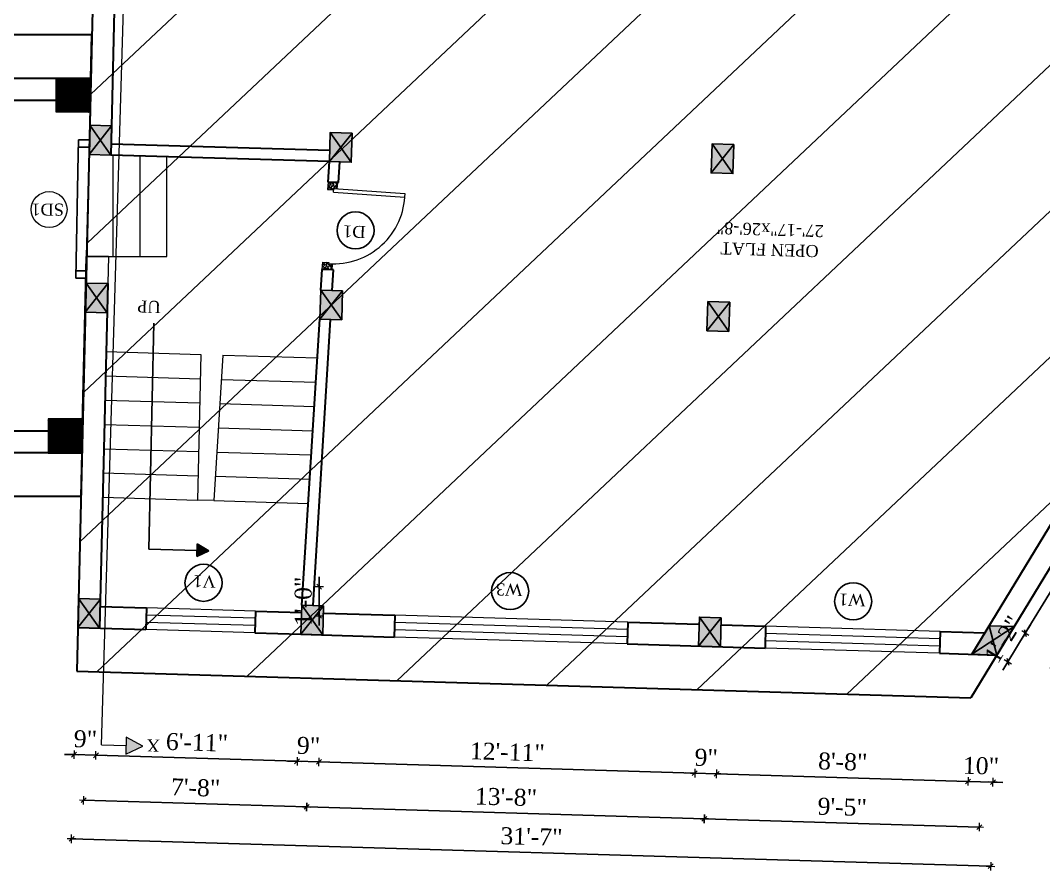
# Model space of a CAD drawing. Header units: inches. Extents: x 4069 to 291496, y -47643 to 12535.
# Drawn here: x 134140.7 to 134562.4, y -20726.8 to -20376.6 of the extents above; entities that cross this region are included whole.
import ezdxf

# ---------------------------------------------------------------- set-up
doc = ezdxf.new("R2010")
doc.units = ezdxf.units.IN
doc.header["$LTSCALE"] = 5
doc.header["$MEASUREMENT"] = 0
for name, color, linetype, lineweight in [('A-WALL', 7, 'Continuous', 9), ('Dimension', 7, 'Continuous', 18), ('DOOR', 62, 'Continuous', 0), ('Dw', 2, 'Continuous', 18), ('tefriş', 30, 'Continuous', 9)]:
    doc.layers.add(name, color=color, linetype=linetype, lineweight=lineweight)
doc.layers.add('dim line', color=7, linetype='Continuous', lineweight=15, true_color=0xfab2b2)
doc.layers.add('TEXT', color=6, linetype='Continuous')
doc.layers.add('WALL', color=7, linetype='Continuous')
doc.styles.add('ordinary', font='times.ttf')
doc.dimstyles.new('Copy of 96', dxfattribs={"dimtxt": 7, "dimasz": 4, "dimexe": 0.5, "dimexo": 0.5, "dimgap": 3, "dimtad": 1, "dimdec": 1, "dimzin": 11, "dimdsep": 46, "dimlunit": 4, "dimtxsty": 'ordinary', "dimblk": 'OBLIQUE', "dimcen": 0.09, "dimse1": 1, "dimse2": 1, "dimclrt": 6, "dimazin": 0, "dimtfac": 1, "dimtdec": 1, "dimtix": 1, "dimtmove": 2, "dimatfit": 3, "dimldrblk": 'leader', "dimfxl": 0.5, "dimfxlon": 1, "dimtolj": 1, "dimtzin": 0, "dimarcsym": 0})

# ---------------------------------------------------------------- blocks, each defined once
blk = doc.blocks.new('C1a')
at = {"color": 1, "ltscale": 5}
for p, q in [((18657.75, 4625.76), (18648.75, 4625.76)), ((18648.75, 4625.76), (18648.82, 4613.76)), ((18657.82, 4613.76), (18657.75, 4625.76)), ((18648.82, 4613.76), (18657.82, 4613.76))]:
    blk.add_line(p, q, dxfattribs=at)
blk = doc.blocks.new('c2a')
at = {"color": 1, "ltscale": 5}
for p, q in [((18091.63, 4625.76), (18084.82, 4613.76)), ((18101.98, 4625.76), (18091.63, 4625.76)), ((18095.17, 4613.76), (18101.98, 4625.76)), ((18084.82, 4613.76), (18095.17, 4613.76))]:
    blk.add_line(p, q, dxfattribs=at)
blk = doc.blocks.new('A$C27B36B59')
at = {"layer": 'DOOR'}
for p, q in [((0, 4), (0, 0)), ((2.5, 4), (0, 4)), ((0, 0), (3, 0)), ((2.5, 2.5), (2.5, 4)), ((3, 2.5), (2.5, 2.5)), ((3, 0), (3, 2.5))]:
    blk.add_line(p, q, dxfattribs=at)
for centre, radius, start, end in [((-1.4, -0.54), 4.75, 22.1411, 72.838), ((1.34, 2.09), 1.64, 45.138, 144.8948), ((2.21, 0.3), 2.49, 83.3149, 152.658), ((0.13, 0.37), 2.05, 349.4875, 93.6805), ((1.96, -0.47), 2.01, 58.7447, 166.495), ((-0.06, 0.32), 1.13, 343.542, 86.947), ((2.08, -0.4), 1.17, 38.2816, 160.1519)]:
    blk.add_arc(centre, radius, start, end, dxfattribs=at)
blk = doc.blocks.new('D2')
at = {"layer": 'DOOR'}
for p, q in [((74473.95, 24047.59), (74473.95, 24018.09)), ((74473.95, 24047.59), (74475.45, 24047.59)), ((74475.45, 24047.59), (74475.45, 24018.13))]:
    blk.add_line(p, q, dxfattribs=at)
blk.add_arc((74473.95, 24047.59), 29.5, 180, 272.9146, dxfattribs=at)
at = {"layer": 'DOOR', "xscale": -1, "rotation": 180}
blk.add_blockref('A$C27B36B59', (74441.95, 24050.09), dxfattribs=at)
at = {"layer": 'DOOR', "rotation": 180}
blk.add_blockref('A$C27B36B59', (74477.95, 24050.09), dxfattribs=at)
blk = doc.blocks.new('x-x')
at = {"ltscale": 5}
for points in [[(11364.03, -701.52), (11364.03, -694.51), (11357.15, -698.09)], [(11364.03, -1135.52), (11364.03, -1128.51), (11357.15, -1132.09)]]:
    blk.add_hatch(color=256, dxfattribs=at).paths.add_polyline_path(points)
for p, q in [((11364.03, -694.51), (11357.15, -698.09)), ((11364.03, -701.52), (11364.03, -694.51)), ((11357.15, -698.09), (11364.03, -701.52)), ((11374.13, -698.09), (11364.03, -698.09)), ((11374.13, -698.09), (11374.13, -1132.09)), ((11364.03, -1128.51), (11357.15, -1132.09)), ((11364.03, -1135.52), (11364.03, -1128.51)), ((11357.15, -1132.09), (11364.03, -1135.52)), ((11374.13, -1132.09), (11364.03, -1132.09))]:
    blk.add_line(p, q, dxfattribs=at)
at = {"layer": 'A-WALL', "color": 1, "ltscale": 5}
blk.add_line((11374.13, -1120.09), (11374.13, -1132.09), dxfattribs=at)
at = {"layer": 'TEXT', "style": 'ordinary'}
for p in [(11350.08, -700.97), (11350.08, -1134.1)]:
    blk.add_text('X', height=5, dxfattribs=at).set_placement(p)
blk = doc.blocks.new('oblique')
at = {"color": 0, "lineweight": -2}
blk.add_line((0.25, 0.25), (-0.25, -0.25), dxfattribs=at)
at = {"layer": 'dim line', "lineweight": 9}
for p, q in [((-0.4375, 0), (0.4375, 0)), ((0, 0.4375), (0, -0.4375))]:
    blk.add_line(p, q, dxfattribs=at)
blk = doc.blocks.new('*D3546')
at = {"layer": 'A-WALL', "color": 0, "lineweight": -2, "ltscale": 50, "transparency": 16777216}
blk.add_line((134664.26, -20449.2), (134554.93, -20629.01), dxfattribs=at)
at = {"layer": 'Defpoints', "color": 0, "ltscale": 50, "transparency": 16777216}
for p in [(134659.69, -20446.42), (134550.37, -20626.24), (134554.93, -20629.01)]:
    blk.add_point(p, dxfattribs=at)
at = {"layer": 'A-WALL', "color": 0, "lineweight": -2, "ltscale": 50, "transparency": 16777216, "xscale": 4, "yscale": 4, "zscale": 4}
for p, rotation in [((134664.26, -20449.2), 58.70147092371825), ((134554.93, -20629.01), 238.7014709237183)]:
    blk.add_blockref('oblique', p, dxfattribs=dict(at, rotation=rotation))
at = {"layer": 'A-WALL', "color": 6, "ltscale": 50, "transparency": 16777216, "insert": (134603.98, -20535.69), "char_height": 7, "attachment_point": 5, "rotation": 58.7015, "style": 'ordinary'}
blk.add_mtext('\\A1;17\'-6"', dxfattribs=at)
blk = doc.blocks.new('_OBLIQUE')
at = {"color": 0, "linetype": 'ByBlock'}
blk.add_line((-0.5, -0.5), (0.5, 0.5), dxfattribs=at)
blk = doc.blocks.new('leader')
at = {"layer": 'Dimension'}
for p, q in [((0, -4.33), (0, 4.33)), ((-4.42, 0), (4.42, 0))]:
    blk.add_line(p, q, dxfattribs=at)
blk = doc.blocks.new('*D3547')
at = {"layer": 'A-WALL', "color": 0, "lineweight": -2, "ltscale": 50, "transparency": 16777216}
for p, q in [((134554.93, -20629.01), (134557.01, -20625.6)), ((134554.93, -20629.01), (134547.76, -20640.81)), ((134547.76, -20640.81), (134545.69, -20644.22))]:
    blk.add_line(p, q, dxfattribs=at)
at = {"layer": 'Defpoints', "color": 0, "ltscale": 50, "transparency": 16777216}
for p in [(134550.37, -20626.24), (134543.2, -20638.03), (134547.76, -20640.81)]:
    blk.add_point(p, dxfattribs=at)
at = {"layer": 'A-WALL', "color": 0, "lineweight": -2, "ltscale": 50, "transparency": 16777216, "xscale": 4, "yscale": 4, "zscale": 4}
for p, rotation in [((134554.93, -20629.01), 238.7014709237183), ((134547.76, -20640.81), 58.70147092371821)]:
    blk.add_blockref('oblique', p, dxfattribs=dict(at, rotation=rotation))
at = {"layer": 'A-WALL', "color": 6, "ltscale": 50, "transparency": 16777216, "insert": (134545.79, -20631.53), "char_height": 7, "attachment_point": 5, "rotation": 58.7015, "style": 'ordinary'}
blk.add_mtext('\\A1;1\'-2"', dxfattribs=at)
blk = doc.blocks.new('*D3548')
at = {"layer": 'A-WALL', "color": 0, "lineweight": -2, "ltscale": 50, "transparency": 16777216}
blk.add_line((134566.57, -20644.16), (134683.06, -20452.55), dxfattribs=at)
at = {"layer": 'Defpoints', "color": 0, "ltscale": 50, "transparency": 16777216}
for p in [(134663.28, -20440.53), (134683.06, -20452.55), (134546.78, -20632.13)]:
    blk.add_point(p, dxfattribs=at)
at = {"layer": 'A-WALL', "color": 0, "lineweight": -2, "ltscale": 50, "transparency": 16777216, "xscale": 4, "yscale": 4, "zscale": 4}
for p, rotation in [((134683.06, -20452.55), 58.70147092241027), ((134566.57, -20644.16), 238.7014709224103)]:
    blk.add_blockref('oblique', p, dxfattribs=dict(at, rotation=rotation))
at = {"layer": 'A-WALL', "color": 6, "ltscale": 50, "transparency": 16777216, "insert": (134619.21, -20544.95), "char_height": 7, "attachment_point": 5, "rotation": 58.7015, "style": 'ordinary'}
blk.add_mtext('\\A1;18\'-8"', dxfattribs=at)
blk = doc.blocks.new('*D3550')
at = {"layer": 'A-WALL', "color": 0, "lineweight": -2, "ltscale": 50, "transparency": 16777216}
blk.add_line((134778.9, -20326.44), (134576.97, -20658.57), dxfattribs=at)
at = {"layer": 'Defpoints', "color": 0, "ltscale": 50, "transparency": 16777216}
for p in [(134745.12, -20305.91), (134543.2, -20638.03), (134576.97, -20658.57)]:
    blk.add_point(p, dxfattribs=at)
at = {"layer": 'A-WALL', "color": 0, "lineweight": -2, "ltscale": 50, "transparency": 16777216, "xscale": 4, "yscale": 4, "zscale": 4}
for p, rotation in [((134778.9, -20326.44), 58.70147092240713), ((134576.97, -20658.57), 238.7014709224071)]:
    blk.add_blockref('oblique', p, dxfattribs=dict(at, rotation=rotation))
at = {"layer": 'A-WALL', "color": 6, "ltscale": 50, "transparency": 16777216, "insert": (134672.33, -20489.1), "char_height": 7, "attachment_point": 5, "rotation": 58.7015, "style": 'ordinary'}
blk.add_mtext('\\A1;32\'-5"', dxfattribs=at)
blk = doc.blocks.new('*D3551')
at = {"layer": 'A-WALL', "color": 0, "lineweight": -2, "ltscale": 50, "transparency": 16777216}
for p, q in [((134531.29, -20690.07), (134527.29, -20689.95)), ((134541.64, -20690.38), (134531.29, -20690.07)), ((134541.64, -20690.38), (134545.63, -20690.5))]:
    blk.add_line(p, q, dxfattribs=at)
at = {"layer": 'Defpoints', "color": 0, "ltscale": 50, "transparency": 16777216}
for p in [(134532.85, -20637.72), (134543.2, -20638.03), (134531.29, -20690.07)]:
    blk.add_point(p, dxfattribs=at)
at = {"layer": 'A-WALL', "color": 0, "lineweight": -2, "ltscale": 50, "transparency": 16777216, "xscale": 4, "yscale": 4, "zscale": 4}
for p, rotation in [((134531.29, -20690.07), 358.2899854281607), ((134541.64, -20690.38), 178.2899854281607)]:
    blk.add_blockref('oblique', p, dxfattribs=dict(at, rotation=rotation))
at = {"layer": 'A-WALL', "color": 6, "ltscale": 50, "transparency": 16777216, "insert": (134536.66, -20683.67), "char_height": 7, "attachment_point": 5, "rotation": 358.29, "style": 'ordinary'}
blk.add_mtext('\\A1;10"', dxfattribs=at)
blk = doc.blocks.new('*D3552')
at = {"layer": 'A-WALL', "color": 0, "lineweight": -2, "ltscale": 50, "transparency": 16777216}
blk.add_line((134531.29, -20690.07), (134427.69, -20686.98), dxfattribs=at)
at = {"layer": 'Defpoints', "color": 0, "ltscale": 50, "transparency": 16777216}
for p in [(134429.25, -20634.63), (134532.85, -20637.72), (134427.69, -20686.98)]:
    blk.add_point(p, dxfattribs=at)
at = {"layer": 'A-WALL', "color": 0, "lineweight": -2, "ltscale": 50, "transparency": 16777216, "xscale": 4, "yscale": 4, "zscale": 4}
for p, rotation in [((134427.69, -20686.98), 178.289985428096), ((134531.29, -20690.07), 358.289985428096)]:
    blk.add_blockref('oblique', p, dxfattribs=dict(at, rotation=rotation))
at = {"layer": 'A-WALL', "color": 6, "ltscale": 50, "transparency": 16777216, "insert": (134479.68, -20681.97), "char_height": 7, "attachment_point": 5, "rotation": 358.29, "style": 'ordinary'}
blk.add_mtext('\\A1;8\'-8"', dxfattribs=at)
blk = doc.blocks.new('*D3553')
at = {"layer": 'A-WALL', "color": 0, "lineweight": -2, "ltscale": 50, "transparency": 16777216}
for p, q in [((134418.69, -20686.71), (134414.69, -20686.59)), ((134427.69, -20686.98), (134418.69, -20686.71)), ((134427.69, -20686.98), (134431.69, -20687.1))]:
    blk.add_line(p, q, dxfattribs=at)
at = {"layer": 'Defpoints', "color": 0, "ltscale": 50, "transparency": 16777216}
for p in [(134420.25, -20634.36), (134429.25, -20634.63), (134418.69, -20686.71)]:
    blk.add_point(p, dxfattribs=at)
at = {"layer": 'A-WALL', "color": 0, "lineweight": -2, "ltscale": 50, "transparency": 16777216, "xscale": 4, "yscale": 4, "zscale": 4}
for p, rotation in [((134418.69, -20686.71), 358.289985428096), ((134427.69, -20686.98), 178.289985428096)]:
    blk.add_blockref('oblique', p, dxfattribs=dict(at, rotation=rotation))
at = {"layer": 'A-WALL', "color": 6, "ltscale": 50, "transparency": 16777216, "insert": (134423.39, -20680.28), "char_height": 7, "attachment_point": 5, "rotation": 358.29, "style": 'ordinary'}
blk.add_mtext('\\A1;9"', dxfattribs=at)
blk = doc.blocks.new('*D3554')
at = {"layer": 'A-WALL', "color": 0, "lineweight": -2, "ltscale": 50, "transparency": 16777216}
blk.add_line((134418.69, -20686.71), (134263.76, -20682.08), dxfattribs=at)
at = {"layer": 'Defpoints', "color": 0, "ltscale": 50, "transparency": 16777216}
for p in [(134265.32, -20629.73), (134420.25, -20634.36), (134263.76, -20682.08)]:
    blk.add_point(p, dxfattribs=at)
at = {"layer": 'A-WALL', "color": 0, "lineweight": -2, "ltscale": 50, "transparency": 16777216, "xscale": 4, "yscale": 4, "zscale": 4}
for p, rotation in [((134263.76, -20682.08), 178.289985428096), ((134418.69, -20686.71), 358.289985428096)]:
    blk.add_blockref('oblique', p, dxfattribs=dict(at, rotation=rotation))
at = {"layer": 'A-WALL', "color": 6, "ltscale": 50, "transparency": 16777216, "insert": (134341.42, -20677.9), "char_height": 7, "attachment_point": 5, "rotation": 358.29, "style": 'ordinary'}
blk.add_mtext('\\A1;12\'-11"', dxfattribs=at)
blk = doc.blocks.new('*D3555')
at = {"layer": 'A-WALL', "color": 0, "lineweight": -2, "ltscale": 50, "transparency": 16777216}
for p, q in [((134254.76, -20681.82), (134250.77, -20681.7)), ((134263.76, -20682.08), (134254.76, -20681.82)), ((134263.76, -20682.08), (134267.76, -20682.2))]:
    blk.add_line(p, q, dxfattribs=at)
at = {"layer": 'Defpoints', "color": 0, "ltscale": 50, "transparency": 16777216}
for p in [(134256.33, -20629.47), (134265.32, -20629.73), (134254.76, -20681.82)]:
    blk.add_point(p, dxfattribs=at)
at = {"layer": 'A-WALL', "color": 0, "lineweight": -2, "ltscale": 50, "transparency": 16777216, "xscale": 4, "yscale": 4, "zscale": 4}
for p, rotation in [((134254.76, -20681.82), 358.289985428096), ((134263.76, -20682.08), 178.289985428096)]:
    blk.add_blockref('oblique', p, dxfattribs=dict(at, rotation=rotation))
at = {"layer": 'A-WALL', "color": 6, "ltscale": 50, "transparency": 16777216, "insert": (134259.46, -20675.38), "char_height": 7, "attachment_point": 5, "rotation": 358.29, "style": 'ordinary'}
blk.add_mtext('\\A1;9"', dxfattribs=at)
blk = doc.blocks.new('*D3556')
at = {"layer": 'A-WALL', "color": 0, "lineweight": -2, "ltscale": 50, "transparency": 16777216}
blk.add_line((134254.76, -20681.82), (134171.8, -20679.34), dxfattribs=at)
at = {"layer": 'Defpoints', "color": 0, "ltscale": 50, "transparency": 16777216}
for p in [(134173.36, -20626.99), (134256.33, -20629.47), (134171.8, -20679.34)]:
    blk.add_point(p, dxfattribs=at)
at = {"layer": 'A-WALL', "color": 0, "lineweight": -2, "ltscale": 50, "transparency": 16777216, "xscale": 4, "yscale": 4, "zscale": 4}
for p, rotation in [((134171.8, -20679.34), 178.289985428096), ((134254.76, -20681.82), 358.289985428096)]:
    blk.add_blockref('oblique', p, dxfattribs=dict(at, rotation=rotation))
at = {"layer": 'A-WALL', "color": 6, "ltscale": 50, "transparency": 16777216, "insert": (134213.48, -20674.02), "char_height": 7, "attachment_point": 5, "rotation": 358.29, "style": 'ordinary'}
blk.add_mtext('\\A1;6\'-11"', dxfattribs=at)
blk = doc.blocks.new('*D3557')
at = {"layer": 'A-WALL', "color": 0, "lineweight": -2, "ltscale": 50, "transparency": 16777216}
for p, q in [((134162.81, -20679.07), (134158.81, -20678.95)), ((134171.8, -20679.34), (134162.81, -20679.07)), ((134171.8, -20679.34), (134175.8, -20679.46))]:
    blk.add_line(p, q, dxfattribs=at)
at = {"layer": 'Defpoints', "color": 0, "ltscale": 50, "transparency": 16777216}
for p in [(134164.37, -20626.72), (134173.36, -20626.99), (134162.81, -20679.07)]:
    blk.add_point(p, dxfattribs=at)
at = {"layer": 'A-WALL', "color": 0, "lineweight": -2, "ltscale": 50, "transparency": 16777216, "xscale": 4, "yscale": 4, "zscale": 4}
for p, rotation in [((134162.81, -20679.07), 358.289985428096), ((134171.8, -20679.34), 178.289985428096)]:
    blk.add_blockref('oblique', p, dxfattribs=dict(at, rotation=rotation))
at = {"layer": 'A-WALL', "color": 6, "ltscale": 50, "transparency": 16777216, "insert": (134167.5, -20672.64), "char_height": 7, "attachment_point": 5, "rotation": 358.29, "style": 'ordinary'}
blk.add_mtext('\\A1;9"', dxfattribs=at)
blk = doc.blocks.new('*D3558')
at = {"layer": 'A-WALL', "color": 0, "lineweight": -2, "ltscale": 50, "transparency": 16777216}
blk.add_line((134166.75, -20697.87), (134258.7, -20700.62), dxfattribs=at)
at = {"layer": 'Defpoints', "color": 0, "ltscale": 50, "transparency": 16777216}
for p in [(134168.87, -20626.86), (134260.83, -20629.6), (134258.7, -20700.62)]:
    blk.add_point(p, dxfattribs=at)
at = {"layer": 'A-WALL', "color": 0, "lineweight": -2, "ltscale": 50, "transparency": 16777216, "xscale": 4, "yscale": 4, "zscale": 4}
for p, rotation in [((134166.75, -20697.87), 178.2899854281389), ((134258.7, -20700.62), 358.2899854281389)]:
    blk.add_blockref('oblique', p, dxfattribs=dict(at, rotation=rotation))
at = {"layer": 'A-WALL', "color": 6, "ltscale": 50, "transparency": 16777216, "insert": (134212.92, -20692.68), "char_height": 7, "attachment_point": 5, "rotation": 358.29, "style": 'ordinary'}
blk.add_mtext('\\A1;7\'-8"', dxfattribs=at)
blk = doc.blocks.new('*D3559')
at = {"layer": 'A-WALL', "color": 0, "lineweight": -2, "ltscale": 50, "transparency": 16777216}
blk.add_line((134258.7, -20700.62), (134422.63, -20705.51), dxfattribs=at)
at = {"layer": 'Defpoints', "color": 0, "ltscale": 50, "transparency": 16777216}
for p in [(134260.83, -20629.6), (134424.75, -20634.49), (134422.63, -20705.51)]:
    blk.add_point(p, dxfattribs=at)
at = {"layer": 'A-WALL', "color": 0, "lineweight": -2, "ltscale": 50, "transparency": 16777216, "xscale": 4, "yscale": 4, "zscale": 4}
for p, rotation in [((134258.7, -20700.62), 178.289985428096), ((134422.63, -20705.51), 358.289985428096)]:
    blk.add_blockref('oblique', p, dxfattribs=dict(at, rotation=rotation))
at = {"layer": 'A-WALL', "color": 6, "ltscale": 50, "transparency": 16777216, "insert": (134340.86, -20696.51), "char_height": 7, "attachment_point": 5, "rotation": 358.29, "style": 'ordinary'}
blk.add_mtext('\\A1;13\'-8"', dxfattribs=at)
blk = doc.blocks.new('*D3560')
at = {"layer": 'A-WALL', "color": 0, "lineweight": -2, "ltscale": 50, "transparency": 16777216}
blk.add_line((134422.63, -20705.51), (134535.91, -20708.89), dxfattribs=at)
at = {"layer": 'Defpoints', "color": 0, "ltscale": 50, "transparency": 16777216}
for p in [(134424.75, -20634.49), (134538.03, -20637.88), (134535.91, -20708.89)]:
    blk.add_point(p, dxfattribs=at)
at = {"layer": 'A-WALL', "color": 0, "lineweight": -2, "ltscale": 50, "transparency": 16777216, "xscale": 4, "yscale": 4, "zscale": 4}
for p, rotation in [((134422.63, -20705.51), 178.289985428096), ((134535.91, -20708.89), 358.289985428096)]:
    blk.add_blockref('oblique', p, dxfattribs=dict(at, rotation=rotation))
at = {"layer": 'A-WALL', "color": 6, "ltscale": 50, "transparency": 16777216, "insert": (134479.47, -20700.63), "char_height": 7, "attachment_point": 5, "rotation": 358.29, "style": 'ordinary'}
blk.add_mtext('\\A1;9\'-5"', dxfattribs=at)
blk = doc.blocks.new('*D3561')
at = {"layer": 'A-WALL', "color": 0, "lineweight": -2, "ltscale": 50, "transparency": 16777216}
blk.add_line((134540.6, -20725.06), (134161.77, -20713.75), dxfattribs=at)
at = {"layer": 'Defpoints', "color": 0, "ltscale": 50, "transparency": 16777216}
for p in [(134164.37, -20626.72), (134543.2, -20638.03), (134161.77, -20713.75)]:
    blk.add_point(p, dxfattribs=at)
at = {"layer": 'A-WALL', "color": 0, "lineweight": -2, "ltscale": 50, "transparency": 16777216, "xscale": 4, "yscale": 4, "zscale": 4}
for p, rotation in [((134161.77, -20713.75), 178.289985428096), ((134540.6, -20725.06), 358.289985428096)]:
    blk.add_blockref('oblique', p, dxfattribs=dict(at, rotation=rotation))
at = {"layer": 'A-WALL', "color": 6, "ltscale": 50, "transparency": 16777216, "insert": (134351.38, -20712.84), "char_height": 7, "attachment_point": 5, "rotation": 358.29, "style": 'ordinary'}
blk.add_mtext('\\A1;31\'-7"', dxfattribs=at)
blk = doc.blocks.new('*D3571')
at = {"layer": 'A-WALL', "color": 0, "lineweight": -2, "ltscale": 50, "transparency": 16777216}
for p, q in [((134263.86, -20609.86), (134263.86, -20605.86)), ((134263.86, -20621.86), (134263.86, -20609.86)), ((134263.86, -20621.86), (134263.86, -20625.86))]:
    blk.add_line(p, q, dxfattribs=at)
at = {"layer": 'Defpoints', "color": 0, "ltscale": 50, "transparency": 16777216}
for p in [(134263.86, -20609.86), (134335.38, -20609.86), (134335.46, -20621.86)]:
    blk.add_point(p, dxfattribs=at)
at = {"layer": 'A-WALL', "color": 0, "lineweight": -2, "ltscale": 50, "transparency": 16777216, "xscale": 4, "yscale": 4, "zscale": 4}
for p, rotation in [((134263.86, -20609.86), 270), ((134263.86, -20621.86), 90)]:
    blk.add_blockref('oblique', p, dxfattribs=dict(at, rotation=rotation))
at = {"layer": 'A-WALL', "color": 6, "ltscale": 50, "transparency": 16777216, "insert": (134257.3, -20615.86), "char_height": 7, "attachment_point": 5, "rotation": 90, "style": 'ordinary'}
blk.add_mtext('\\A1;1\'-0"', dxfattribs=at)

msp = doc.modelspace()

# ---------------------------------------------------------------- hatches: boundary and pattern name
at = {"layer": 'A-WALL', "ltscale": 5}
h = msp.add_hatch(dxfattribs=at)
h.set_pattern_fill('ANSI31', color=256, angle=180)
h.set_pattern_definition([(225, (158701.09888, -18910.67997), (0.08838834765, -0.08838834765), [])])
h.paths.add_polyline_path([(134169.39975, -20414.40112), (134169.39975, -20400.40112), (134155.39975, -20400.40112), (134155.39975, -20414.40112)])
h = msp.add_hatch(dxfattribs=at)
h.set_pattern_fill('ANSI31', color=256, angle=180)
h.set_pattern_definition([(225, (158588.15317, -18901.9623), (0.08838834765, -0.08838834765), [])])
h.paths.add_polyline_path([(134166.07515, -20540.68345), (134152.07515, -20540.68345), (134152.07515, -20554.68345), (134166.07515, -20554.68345)])
at = {"layer": 'WALL', "linetype": 'ByBlock', "ltscale": 5, "true_color": 0xf8991e}
h = msp.add_hatch(dxfattribs=at)
h.set_pattern_fill('ANSI31', color=30, scale=350, angle=178.2899854)
h.set_pattern_definition([(223.29, (141958.237, -23107.454), (29.99899, -31.8453), [])])
h.paths.add_polyline_path([(134763.04307, -20276.42987), (134532.44589, -20655.71754), (134163.94143, -20644.71612), (134173.27142, -20258.82268)])
h = msp.add_hatch(color=30, dxfattribs=at)
h.dxf.hatch_style = 1
h.paths.add_polyline_path([(134169.27239, -20419.77502), (134173.62831, -20425.90774), (134178.26855, -20420.04359)])
h.paths.add_polyline_path([(134169.27239, -20419.77502), (134168.98807, -20431.77188), (134173.62831, -20425.90774)])
h.paths.add_polyline_path([(134168.98807, -20431.77188), (134177.98423, -20432.04045), (134173.62831, -20425.90774)])
h.paths.add_polyline_path([(134173.62831, -20425.90774), (134177.98423, -20432.04045), (134178.26855, -20420.04359)])
h = msp.add_hatch(color=30, dxfattribs=at)
h.dxf.hatch_style = 1
h.paths.add_polyline_path([(134272.75482, -20428.86708), (134277.43186, -20423.00404), (134268.43587, -20422.73547)])
h.paths.add_polyline_path([(134268.43587, -20422.73547), (134268.07777, -20434.73013), (134272.75482, -20428.86708)])
h.paths.add_polyline_path([(134272.75482, -20428.86708), (134268.07777, -20434.73013), (134277.07377, -20434.9987)])
h.paths.add_polyline_path([(134277.07377, -20434.9987), (134277.43186, -20423.00404), (134272.75482, -20428.86708)])
h = msp.add_hatch(color=30, dxfattribs=at)
h.dxf.hatch_style = 1
h.paths.add_polyline_path([(134430.10496, -20433.56465), (134434.782, -20427.70161), (134425.78601, -20427.43304)])
h.paths.add_polyline_path([(134425.78601, -20427.43304), (134425.42791, -20439.4277), (134430.10496, -20433.56465)])
h.paths.add_polyline_path([(134430.10496, -20433.56465), (134425.42791, -20439.4277), (134434.42391, -20439.69627)])
h.paths.add_polyline_path([(134434.42391, -20439.69627), (134434.782, -20427.70161), (134430.10496, -20433.56465)])
h = msp.add_hatch(color=30, dxfattribs=at)
h.dxf.hatch_style = 1
h.paths.add_polyline_path([(134167.73233, -20484.758), (134172.08826, -20490.89072), (134176.7285, -20485.02658)])
h.paths.add_polyline_path([(134167.73233, -20484.758), (134167.44802, -20496.75486), (134172.08826, -20490.89072)])
h.paths.add_polyline_path([(134167.44802, -20496.75486), (134176.44418, -20497.02344), (134172.08826, -20490.89072)])
h.paths.add_polyline_path([(134172.08826, -20490.89072), (134176.44418, -20497.02344), (134176.7285, -20485.02658)])
h = msp.add_hatch(color=30, dxfattribs=at)
h.dxf.hatch_style = 1
h.paths.add_polyline_path([(134268.8379, -20493.77911), (134273.51494, -20487.91606), (134264.51895, -20487.6475)])
h.paths.add_polyline_path([(134264.51895, -20487.6475), (134264.16086, -20499.64215), (134268.8379, -20493.77911)])
h.paths.add_polyline_path([(134268.8379, -20493.77911), (134264.16086, -20499.64215), (134273.15685, -20499.91072)])
h.paths.add_polyline_path([(134273.15685, -20499.91072), (134273.51494, -20487.91606), (134268.8379, -20493.77911)])
h = msp.add_hatch(color=30, dxfattribs=at)
h.dxf.hatch_style = 1
h.paths.add_polyline_path([(134428.38031, -20498.54213), (134433.05735, -20492.67908), (134424.06136, -20492.41051)])
h.paths.add_polyline_path([(134424.06136, -20492.41051), (134423.70327, -20504.40517), (134428.38031, -20498.54213)])
h.paths.add_polyline_path([(134428.38031, -20498.54213), (134423.70327, -20504.40517), (134432.69926, -20504.67374)])
h.paths.add_polyline_path([(134432.69926, -20504.67374), (134433.05735, -20492.67908), (134428.38031, -20498.54213)])
at = {"layer": 'WALL', "linetype": 'ByBlock', "ltscale": 5}
msp.add_hatch(color=2, dxfattribs=at).paths.add_polyline_path([(134218.30132, -20595.15116), (134213.37064, -20597.40762), (134213.52725, -20592.16171)])
at = {"layer": 'WALL', "linetype": 'ByBlock', "ltscale": 5, "true_color": 0xf8991e}
h = msp.add_hatch(color=30, dxfattribs=at)
h.dxf.hatch_style = 1
h.paths.add_polyline_path([(134164.65223, -20614.72397), (134169.00815, -20620.85669), (134173.64839, -20614.99254)])
h.paths.add_polyline_path([(134164.65223, -20614.72397), (134164.36791, -20626.72083), (134169.00815, -20620.85669)])
h.paths.add_polyline_path([(134164.36791, -20626.72083), (134173.36407, -20626.9894), (134169.00815, -20620.85669)])
h.paths.add_polyline_path([(134169.00815, -20620.85669), (134173.36407, -20626.9894), (134173.64839, -20614.99254)])
h = msp.add_hatch(color=30, dxfattribs=at)
h.dxf.hatch_style = 1
h.paths.add_polyline_path([(134261.00406, -20623.60315), (134265.68111, -20617.74011), (134256.68511, -20617.47154)])
h.paths.add_polyline_path([(134256.68511, -20617.47154), (134256.32702, -20629.4662), (134261.00406, -20623.60315)])
h.paths.add_polyline_path([(134261.00406, -20623.60315), (134256.32702, -20629.4662), (134265.32301, -20629.73477)])
h.paths.add_polyline_path([(134265.32301, -20629.73477), (134265.68111, -20617.74011), (134261.00406, -20623.60315)])
h = msp.add_hatch(color=30, dxfattribs=at)
h.dxf.hatch_style = 1
h.paths.add_polyline_path([(134424.93103, -20628.49707), (134429.60807, -20622.63403), (134420.61208, -20622.36546)])
h.paths.add_polyline_path([(134420.61208, -20622.36546), (134420.25399, -20634.36011), (134424.93103, -20628.49707)])
h.paths.add_polyline_path([(134424.93103, -20628.49707), (134420.25399, -20634.36011), (134429.24998, -20634.62868)])
h.paths.add_polyline_path([(134429.24998, -20634.62868), (134429.60807, -20622.63403), (134424.93103, -20628.49707)])
h = msp.add_hatch(color=30, dxfattribs=at)
h.dxf.hatch_style = 1
h.paths.add_polyline_path([(134541.61101, -20631.98046), (134540.0229, -20625.93038), (134532.85408, -20637.72171)])
h.paths.add_polyline_path([(134541.61101, -20631.98046), (134532.85408, -20637.72171), (134543.19912, -20638.03055)])
h.paths.add_polyline_path([(134543.19912, -20638.03055), (134550.36795, -20626.23922), (134541.61101, -20631.98046)])
h.paths.add_polyline_path([(134541.61101, -20631.98046), (134550.36795, -20626.23922), (134540.0229, -20625.93038)])

# ---------------------------------------------------------------- linework, layer by layer
at = {"color": 1, "ltscale": 5}
for p, q in [((134168.98807, -20431.77188), (134178.26855, -20420.04359)), ((134169.27239, -20419.77502), (134177.98423, -20432.04045)), ((134277.43186, -20423.00404), (134268.07777, -20434.73013)), ((134268.43587, -20422.73547), (134277.07377, -20434.9987)), ((134434.782, -20427.70161), (134425.42791, -20439.4277)), ((134425.78601, -20427.43304), (134434.42391, -20439.69627)), ((134176.7285, -20485.02658), (134167.44802, -20496.75486)), ((134167.73233, -20484.758), (134176.44418, -20497.02344)), ((134273.51494, -20487.91606), (134264.16086, -20499.64215)), ((134264.51895, -20487.6475), (134273.15685, -20499.91072)), ((134433.05735, -20492.67908), (134423.70327, -20504.40517)), ((134424.06136, -20492.41051), (134432.69926, -20504.67374)), ((134259.64438, -20565.5368), (134259.97879, -20565.55801)), ((134173.64839, -20614.99254), (134164.36791, -20626.72083)), ((134164.65223, -20614.72397), (134173.36407, -20626.9894)), ((134265.68111, -20617.74011), (134256.32702, -20629.4662)), ((134256.68511, -20617.47154), (134265.32301, -20629.73477)), ((134429.60807, -20622.63403), (134420.25399, -20634.36011)), ((134420.61208, -20622.36546), (134429.24998, -20634.62868)), ((134550.36795, -20626.23922), (134532.85408, -20637.72171)), ((134543.19912, -20638.03055), (134540.0229, -20625.93038))]:
    msp.add_line(p, q, dxfattribs=at)
at = {"layer": 'A-WALL', "lineweight": 30}
for p, q in [((134173.08698, -20258.81717), (134163.94143, -20644.71612)), ((134763.04307, -20276.42987), (134532.44589, -20655.71754)), ((134181.37235, -20289.07789), (134177.98423, -20432.04045)), ((134734.77596, -20305.59934), (134532.85408, -20637.72171)), ((133814.24408, -20382.40112), (134170.15813, -20382.40112)), ((134169.73154, -20400.40112), (134170.15813, -20382.40112)), ((133802.61283, -20400.40112), (134169.73154, -20400.40112)), ((134169.73154, -20400.40112), (134168.98807, -20431.77188)), ((134045.18888, -20409.40112), (134155.39975, -20409.40112)), ((134268.21206, -20430.23213), (134178.11852, -20427.54246)), ((134268.07777, -20434.73013), (134177.98423, -20432.04045)), ((134267.50702, -20443.21688), (134268.07777, -20434.73013)), ((134271.88104, -20443.34746), (134272.39325, -20434.85896)), ((134271.88104, -20443.34746), (134267.50702, -20443.21688)), ((134166.07515, -20554.68345), (134167.9927, -20473.77188)), ((134264.51895, -20487.6475), (134265.0897, -20479.16075)), ((134269.71167, -20479.29873), (134265.0897, -20479.16075)), ((134269.19946, -20487.78723), (134269.71167, -20479.29873)), ((134176.7285, -20485.02658), (134173.36407, -20626.9894)), ((134256.68511, -20617.47154), (134264.16086, -20499.64215)), ((134261.36563, -20617.61128), (134268.47634, -20499.77099)), ((134045.18888, -20545.68345), (134152.07515, -20545.68345)), ((134152.07515, -20554.68345), (134045.18888, -20554.68345)), ((134152.07515, -20554.68345), (134166.07515, -20554.68345)), ((134166.07515, -20554.68345), (134165.64856, -20572.68345)), ((134165.64856, -20572.68345), (134063.18888, -20572.68345)), ((134173.57731, -20617.99176), (134192.6103, -20618.55997)), ((134192.6103, -20618.55997), (134192.34173, -20627.55597)), ((134237.59026, -20619.90282), (134237.32169, -20628.89881)), ((134237.59026, -20619.90282), (134256.59559, -20620.47021)), ((134265.59158, -20620.73878), (134295.07845, -20621.61908)), ((134295.07845, -20621.61908), (134294.80988, -20630.61508)), ((134391.03569, -20624.48381), (134390.76712, -20633.47981)), ((134391.03569, -20624.48381), (134420.52256, -20625.36412)), ((134429.51855, -20625.63269), (134447.89065, -20626.18118)), ((134447.89065, -20626.18118), (134447.62208, -20635.17717)), ((134164.36791, -20626.72083), (134192.34173, -20627.55597)), ((134237.32169, -20628.89881), (134256.32702, -20629.4662)), ((134256.32702, -20629.4662), (134294.80988, -20630.61508)), ((134519.85859, -20628.32973), (134519.59002, -20637.32572)), ((134519.85859, -20628.32973), (134538.23069, -20628.87821)), ((134390.76712, -20633.47981), (134447.62208, -20635.17717)), ((134519.59002, -20637.32572), (134543.19912, -20638.03055)), ((134163.94143, -20644.71612), (134532.44589, -20655.71754))]:
    msp.add_line(p, q, dxfattribs=at)
at = {"layer": 'A-WALL', "ltscale": 5}
for p, q in [((134178.9927, -20473.77188), (134178.9927, -20432.07056)), ((134189.9927, -20473.77188), (134189.9927, -20432.39896)), ((134200.9927, -20473.77188), (134200.9927, -20432.72735)), ((134176.99523, -20473.77188), (134167.9927, -20473.77188)), ((134167.9927, -20473.77188), (134200.9927, -20473.77188)), ((134176.99523, -20473.77188), (134176.7285, -20485.02658))]:
    msp.add_line(p, q, dxfattribs=at)
for points in [[(134169.39975, -20414.40112), (134155.39975, -20414.40112), (134155.39975, -20400.40112), (134169.39975, -20400.40112)], [(134166.07515, -20540.68345), (134152.07515, -20540.68345), (134152.07515, -20554.68345), (134166.07515, -20554.68345)]]:
    msp.add_lwpolyline(points, close=True, dxfattribs=at)
msp.add_circle((134152.52105, -20454.48056), 7.38406, dxfattribs=at)
at = {"layer": 'Dw', "color": 3}
for p, q in [((134237.50074, -20622.90148), (134192.52078, -20621.55864)), ((134237.59026, -20619.90282), (134192.6103, -20618.55997)), ((134391.03569, -20624.48381), (134295.07845, -20621.61908)), ((134237.41122, -20625.90014), (134192.43126, -20624.5573)), ((134390.94617, -20627.48248), (134294.98892, -20624.61775)), ((134519.85859, -20628.32973), (134447.89065, -20626.18118)), ((134237.32169, -20628.89881), (134192.34173, -20627.55597)), ((134390.85665, -20630.48114), (134294.8994, -20627.61641)), ((134519.76907, -20631.32839), (134447.80113, -20629.17984)), ((134390.76712, -20633.47981), (134294.80988, -20630.61508)), ((134519.67954, -20634.32705), (134447.71161, -20632.1785)), ((134519.59002, -20637.32572), (134447.62208, -20635.17717))]:
    msp.add_line(p, q, dxfattribs=at)
at = {"layer": 'tefriş', "ltscale": 5}
for p, q in [((134176.06511, -20513.01857), (134215.04774, -20514.18236)), ((134215.04774, -20514.18236), (134213.62613, -20574.16741)), ((134224.16456, -20514.4553), (134220.36334, -20574.36855)), ((134224.16456, -20514.4553), (134263.14719, -20515.61909)), ((134175.82818, -20523.01557), (134214.81081, -20524.17937)), ((134223.52747, -20524.4969), (134262.5101, -20525.6607)), ((134175.59126, -20533.01257), (134214.57389, -20534.17637)), ((134222.89749, -20534.42638), (134261.88012, -20535.59018)), ((134175.35429, -20543.01147), (134214.33692, -20544.17527)), ((134222.26181, -20544.44556), (134261.24445, -20545.60936)), ((134175.11742, -20553.00658), (134214.10005, -20554.17038)), ((134221.62899, -20554.41989), (134260.61162, -20555.58368)), ((134174.88049, -20563.00359), (134213.86312, -20564.16738)), ((134220.99616, -20564.39422), (134259.97879, -20565.55801)), ((134174.6435, -20573.00361), (134213.62613, -20574.16741)), ((134220.36334, -20574.36855), (134213.62613, -20574.16741)), ((134220.36334, -20574.36855), (134259.34597, -20575.53234))]:
    msp.add_line(p, q, dxfattribs=at)
at = {"layer": 'TEXT'}
for centre in [(134278.83864, -20463.09026), (134216.1706, -20608.2696), (134342.56302, -20611.68287), (134483.96366, -20615.90428)]:
    msp.add_circle(centre, 7.64038, dxfattribs=at)
at = {"layer": 'WALL', "color": 2, "linetype": 'ByBlock'}
for p, q in [((134164.48681, -20431.77188), (134164.629, -20425.77188)), ((134169.13027, -20425.77188), (134164.61601, -20425.77188)), ((134164.48933, -20431.66526), (134163.49188, -20482.77188)), ((134169.05917, -20428.77188), (134164.55791, -20428.77188)), ((134168.98807, -20431.77188), (134167.9927, -20473.77188)), ((134167.7794, -20482.77188), (134163.49188, -20482.77188)), ((134167.8505, -20479.77188), (134163.55043, -20479.77188))]:
    msp.add_line(p, q, dxfattribs=at)
at = {"layer": 'WALL', "color": 2, "linetype": 'ByBlock', "ltscale": 5}
for p, q in [((134195.72967, -20501.25311), (134193.64117, -20594.41495)), ((134213.37064, -20597.40762), (134213.52725, -20592.16171)), ((134213.52725, -20592.16171), (134218.30132, -20595.15116)), ((134213.44234, -20595.0061), (134193.64117, -20594.41495)), ((134218.30132, -20595.15116), (134213.37064, -20597.40762))]:
    msp.add_line(p, q, dxfattribs=at)
for points in [[(134177.98423, -20432.04045), (134178.26855, -20420.04359), (134169.27239, -20419.77502), (134168.98807, -20431.77188)], [(134277.43186, -20423.00404), (134268.43587, -20422.73547), (134268.07777, -20434.73013), (134277.07377, -20434.9987)], [(134434.782, -20427.70161), (134425.78601, -20427.43304), (134425.42791, -20439.4277), (134434.42391, -20439.69627)], [(134176.44418, -20497.02344), (134176.7285, -20485.02658), (134167.73233, -20484.758), (134167.44802, -20496.75486)], [(134273.51494, -20487.91606), (134264.51895, -20487.6475), (134264.16086, -20499.64215), (134273.15685, -20499.91072)], [(134433.05735, -20492.67908), (134424.06136, -20492.41051), (134423.70327, -20504.40517), (134432.69926, -20504.67374)], [(134173.36407, -20626.9894), (134173.64839, -20614.99254), (134164.65223, -20614.72397), (134164.36791, -20626.72083)], [(134265.68111, -20617.74011), (134256.68511, -20617.47154), (134256.32702, -20629.4662), (134265.32301, -20629.73477)], [(134429.60807, -20622.63403), (134420.61208, -20622.36546), (134420.25399, -20634.36011), (134429.24998, -20634.62868)], [(134550.36795, -20626.23922), (134540.0229, -20625.93038), (134532.85408, -20637.72171), (134543.19912, -20638.03055)]]:
    msp.add_lwpolyline(points, close=True, dxfattribs=at)

# ---------------------------------------------------------------- block references
at = {"layer": 'A-WALL', "color": 1, "rotation": 178.2899854281387}
msp.add_blockref('x-x', (145522.37123, -21712.22886), dxfattribs=at)
at = {"layer": 'WALL', "color": 2, "linetype": 'ByBlock', "ltscale": 5}
for name, p, rotation in [('C1a', (152956.4615, -16364.83766), 178.2899854281578), ('C1a', (152954.92145, -16429.82065), 178.2899854281578), ('C1a', (152951.84134, -16559.78661), 178.2899854281387), ('c2a', (152764.81224, -16554.203), 178.2899854281387)]:
    msp.add_blockref(name, p, dxfattribs=dict(at, rotation=rotation))
at = {"layer": 'WALL', "color": 2, "linetype": 'ByBlock', "rotation": 86.15249162983322}
msp.add_blockref('D2', (153265.8279, -96367.09815), dxfattribs=at)

# ---------------------------------------------------------------- texts
at = {"layer": 'TEXT', "style": 'ordinary'}
for s, rotation, p in [('SD1', 180, (134158.63857, -20452.03644)), ('D1', 178.2895973, (134283.04429, -20461.28989)), ('UP', 178.2895973, (134198.6099, -20492.18013)), ('V1', 178.2903735, (134221.29279, -20605.35703)), ('W3', 178.2903735, (134347.68521, -20608.7703)), ('W1', 178.2903735, (134489.08585, -20612.99171))]:
    msp.add_text(s, height=5, rotation=rotation, dxfattribs=at).set_placement(p)
at = {"layer": 'TEXT', "insert": (134449.83108, -20460.16891), "char_height": 5, "attachment_point": 8, "rotation": 178.2895973, "style": 'ordinary'}
msp.add_mtext_dynamic_manual_height_columns('OPEN FLAT\\P27\'-17"x26\'-8"', width=101.5687276, gutter_width=1720.71691, heights=[0], dxfattribs=at)

# ---------------------------------------------------------------- dimensions: what is measured, and where the dimension line sits
at = {"layer": 'A-WALL', "ltscale": 50}
for p1, p2, distance, picture, middle in [((134745.12101, -20305.90818), (134543.19912, -20638.03055), 39.52759, '*D3550', (134672.32948, -20489.09565)), ((134546.78354, -20632.13489), (134663.27693, -20440.52583), -23.15088, '*D3548', (134619.2062, -20544.94898)), ((134168.86599, -20626.85511), (134260.82502, -20629.60048), -71.04877, '*D3558', (134212.92142, -20692.6772)), ((134543.19912, -20638.03055), (134532.85408, -20637.72171), 52.37244, '*D3551', (134536.65953, -20683.6676))]:
    dim = msp.add_aligned_dim(p1=p1, p2=p2, distance=distance, dimstyle='Copy of 96', override={"dimdec": 0, "dimblk": 'oblique', "dimtdec": 0, "dimarcsym": 1}, dxfattribs=at)
    dim.commit()
    dim.dimension.update_dxf_attribs({"geometry": picture, "text_midpoint": middle})
for base, p1, p2, angle, picture, middle in [((134554.93247, -20629.01434), (134659.69252, -20446.42149), (134550.36795, -20626.23922), 58.7014709, '*D3546', (134603.98032, -20535.69203)), ((134263.85908, -20609.86371), (134335.45785, -20621.86371), (134335.38404, -20609.86371), 270, '*D3571', (134257.29852, -20615.86371)), ((134547.76365, -20640.80566), (134550.36795, -20626.23922), (134543.19912, -20638.03055), 58.7014709, '*D3547', (134545.79399, -20631.53327)), ((134162.80507, -20679.06994), (134173.36407, -20626.9894), (134164.36791, -20626.72083), 358.2899854, '*D3557', (134167.49922, -20672.6365)), ((134161.76978, -20713.74788), (134543.19912, -20638.03055), (134164.36791, -20626.72083), 178.2899854, '*D3561', (134351.38146, -20712.83501)), ((134171.80123, -20679.33852), (134256.32702, -20629.4662), (134173.36407, -20626.9894), 358.2899854, '*D3556', (134213.47848, -20674.01928)), ((134254.76418, -20681.81531), (134265.32301, -20629.73477), (134256.32702, -20629.4662), 358.2899854, '*D3555', (134259.45825, -20675.38187)), ((134422.63182, -20705.51153), (134260.82502, -20629.60048), (134424.75198, -20634.4944), 178.2899854, '*D3559', (134340.86411, -20696.50693)), ((134263.76017, -20682.08388), (134420.25399, -20634.36011), (134265.32301, -20629.73477), 358.2899854, '*D3554', (134341.41962, -20677.89945)), ((134418.69114, -20686.70923), (134429.24998, -20634.62868), (134420.25399, -20634.36011), 358.2899854, '*D3553', (134423.38521, -20680.27579)), ((134535.90644, -20708.89326), (134424.75198, -20634.4944), (134538.0266, -20637.87613), 178.2899854, '*D3560', (134479.4652, -20700.63466)), ((134427.68714, -20686.9778), (134532.85408, -20637.72171), (134429.24998, -20634.62868), 358.2899854, '*D3552', (134479.68496, -20681.96667))]:
    dim = msp.add_linear_dim(base=base, p1=p1, p2=p2, angle=angle, dimstyle='Copy of 96', override={"dimdec": 0, "dimblk": 'oblique', "dimtdec": 0, "dimarcsym": 1}, dxfattribs=at)
    dim.commit()
    dim.dimension.update_dxf_attribs({"geometry": picture, "text_midpoint": middle})

doc.saveas('drawing.dxf')
